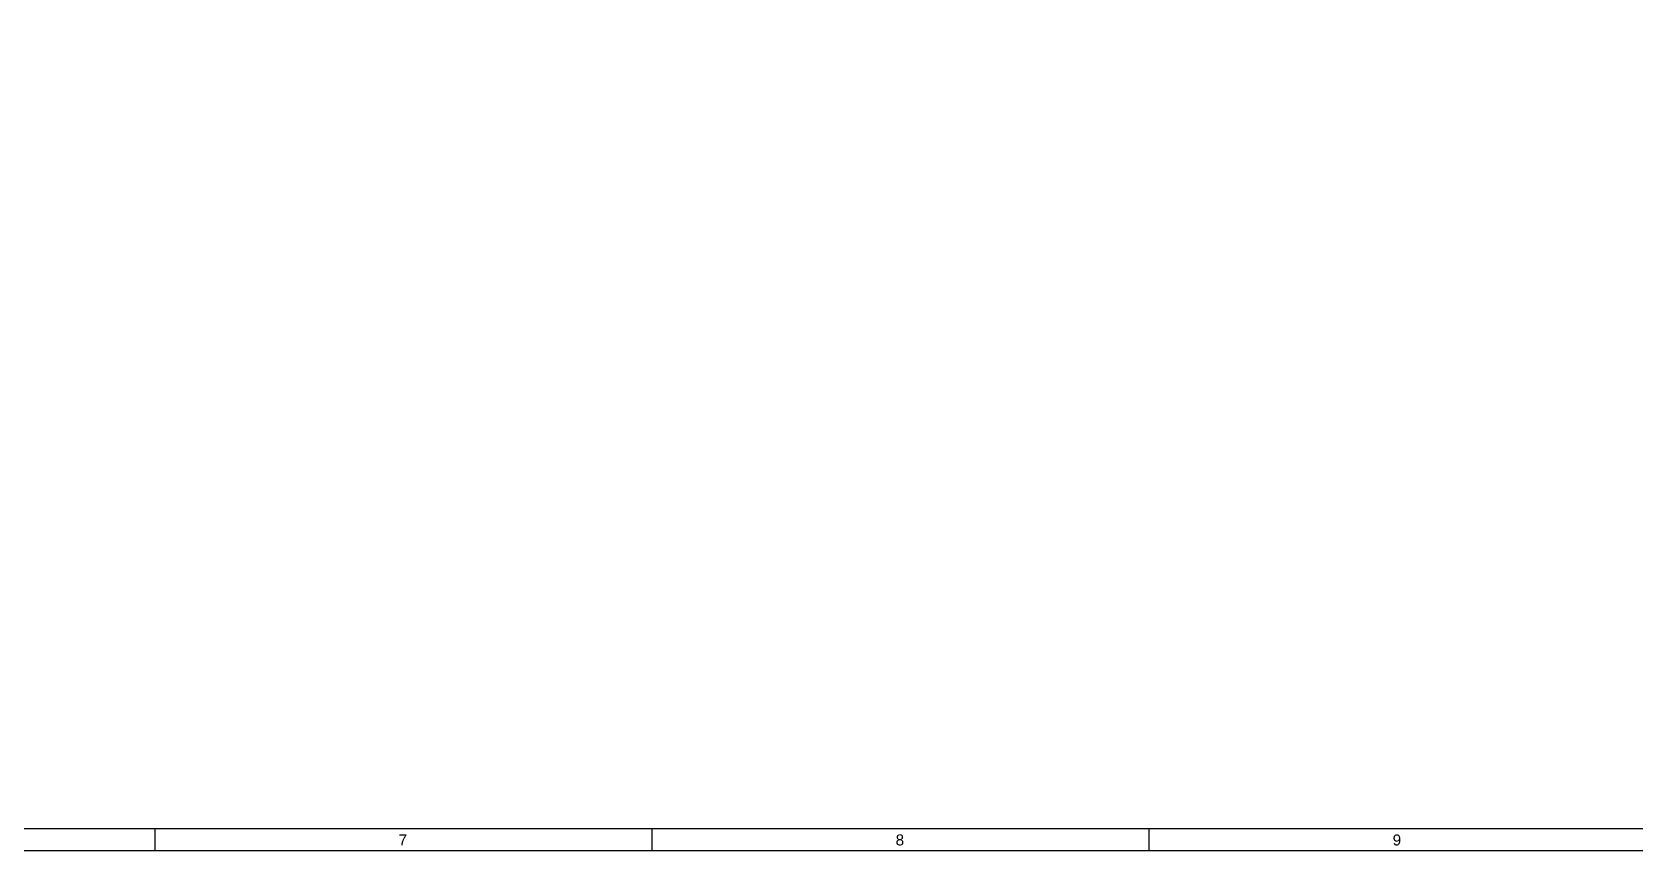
# Model space of a CAD drawing. Header units: inches. Extents: x -28 to 837, y -22 to 590.
# Drawn here: x 394.4 to 613.7, y 0 to 112 of the extents above; entities that cross this region are included whole.
import ezdxf
from ezdxf.enums import TextEntityAlignment as Align

# ---------------------------------------------------------------- set-up
doc = ezdxf.new("R2010")
doc.units = ezdxf.units.IN
doc.header["$MEASUREMENT"] = 0
doc.styles.get("Standard").update_dxf_attribs({"font": 'arial.ttf'})

msp = doc.modelspace()

# ---------------------------------------------------------------- linework, layer by layer
for p, q in [((411.2, 0), (411.2, 3)), ((479.2, 0), (479.2, 3)), ((547.2, 0), (547.2, 3))]:
    msp.add_line(p, q)
for points in [[(0, 575.2), (822.2, 575.2), (822.2, 0), (0, 0)], [(3, 572.2), (819.2, 572.2), (819.2, 3), (3, 3)]]:
    msp.add_lwpolyline(points, close=True)

# ---------------------------------------------------------------- texts
for s, p in [('7', (445.1, 0.75)), ('8', (513.1, 0.75)), ('9', (581.1, 0.75))]:
    msp.add_text(s, height=1.5).set_placement(p, align=Align.CENTER)

doc.saveas('drawing.dxf')
